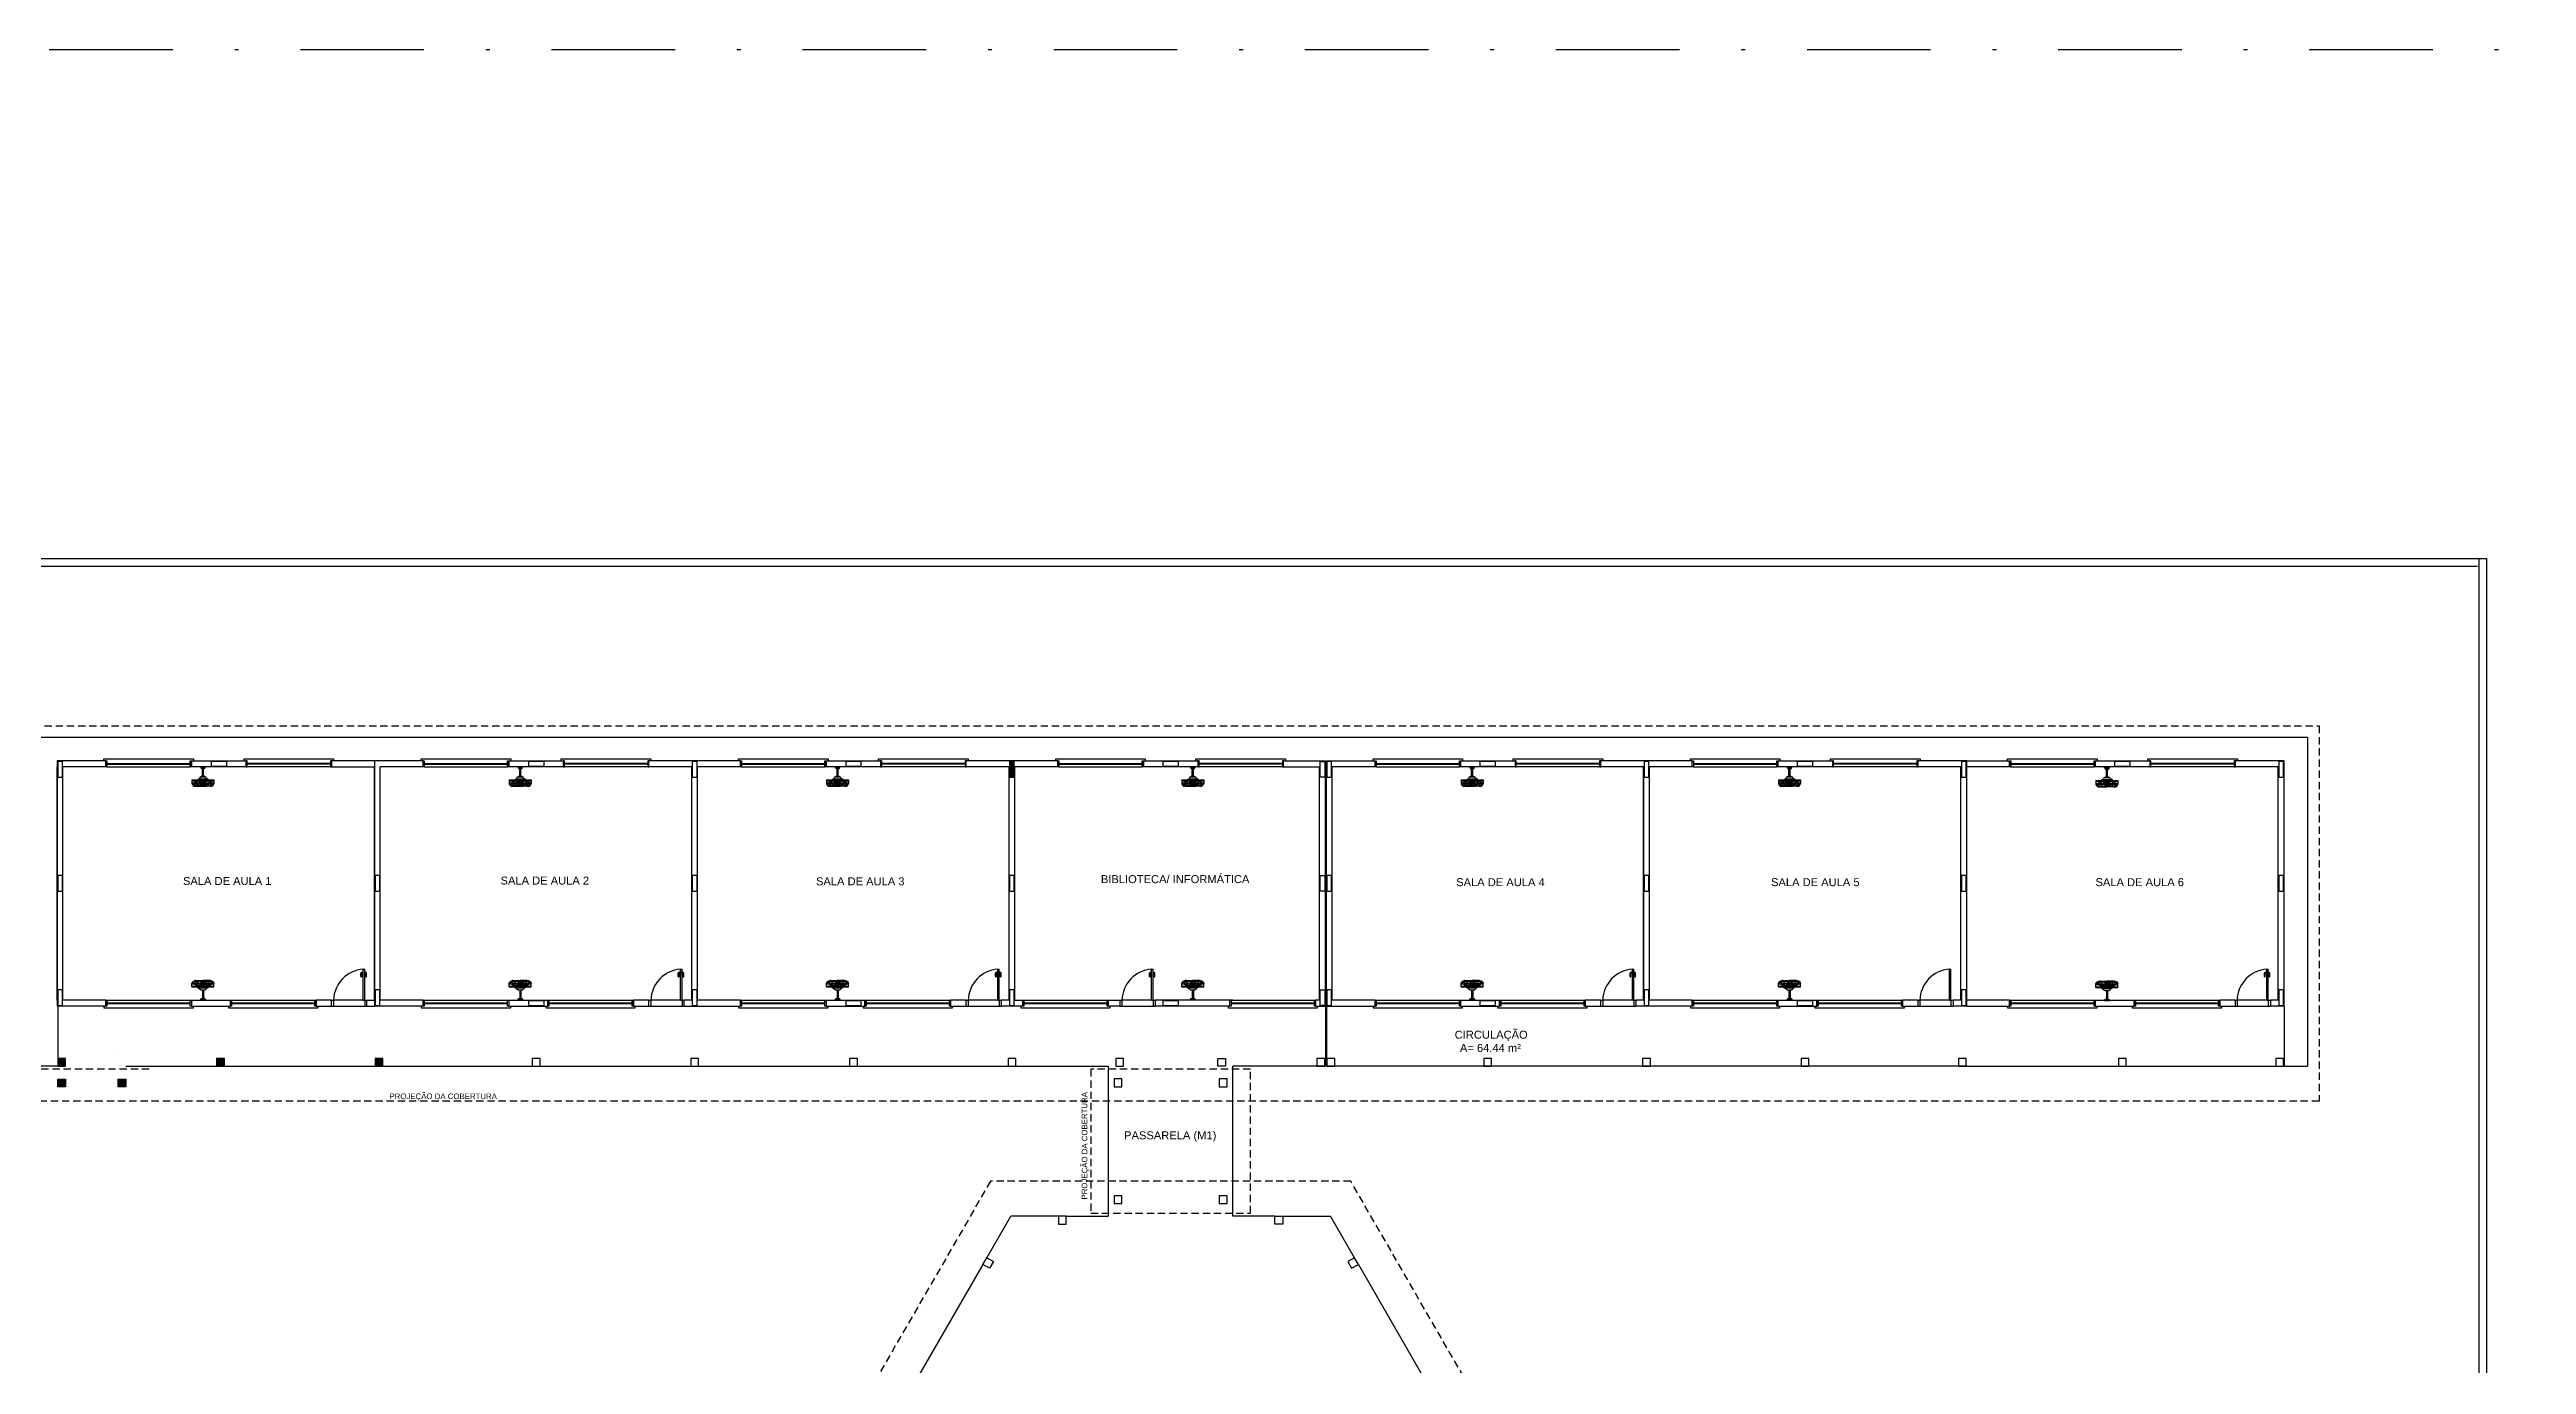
# Model space of a CAD drawing. Extents: x 384 to 538, y 71 to 145.
# Drawn here: x 435.8 to 499.4, y 111.2 to 145 of the extents above; entities that cross this region are included whole.
import ezdxf

# ---------------------------------------------------------------- set-up
doc = ezdxf.new("R2010")
doc.units = 0
doc.header["$LTSCALE"] = 0.005
doc.linetypes.add('DASHDOT', pattern=[25.4, 12.7, -6.35, 0, -6.35])
doc.linetypes.add('TRACEJADO_G', pattern=[0.375, 0.25, -0.125])
doc.layers.get('0').update_dxf_attribs({"linetype": 'CONTINUOUS'})
for name, color, linetype in [('2', 2, 'CONTINUOUS'), ('A-COTAS', 1, 'CONTINUOUS'), ('A-MURO', 2, 'CONTINUOUS'), ('A-PAREDE', 5, 'CONTINUOUS'), ('A-PILAR', 6, 'CONTINUOUS'), ('A-PISOS-CTEL', 2, 'TRACEJADO_G'), ('A-PISOS-NIVEL', 1, 'CONTINUOUS'), ('A-PORTA', 3, 'CONTINUOUS'), ('A-SOLEIRA', 1, 'CONTINUOUS'), ('ACES-I', 251, 'CONTINUOUS'), ('AR-ESQ', 2, 'CONTINUOUS'), ('ARQ-TXT-1_050', 2, 'CONTINUOUS'), ('ARQ-TXT-1_075', 2, 'CONTINUOUS')]:
    doc.layers.add(name, color=color, linetype=linetype)
doc.styles.add('ESC-50-A20', font='arial.ttf', dxfattribs={"height": 0.1})

# ---------------------------------------------------------------- blocks, each defined once
blk = doc.blocks.new('A$C4CB241E8')
at = {"layer": 'ACES-I'}
for p, q in [((0, 0.166), (0, 0.074)), ((0, 0.166), (0.137, 0.166)), ((0, 0.145), (0.137, 0.145)), ((0, 0.089), (0.055, 0.089)), ((0.008, 0.067), (0.046, 0.067)), ((0.046, 0.067), (0.137, 0.067)), ((0.055, 0.089), (0.137, 0.089)), ((0.102, 0.007), (0.083, 0.007)), ((0.102, 0), (0.083, 0)), ((0.102, 0.007), (0.174, 0.007)), ((0.102, 0), (0.283, 0)), ((0.137, 0.166), (0.142, 0.17)), ((0.137, 0.131), (0.137, 0.145)), ((0.137, 0.089), (0.137, 0.131)), ((0.142, 0.17), (0.198, 0.212)), ((0.144, 0.145), (0.424, 0.145)), ((0.144, 0.132), (0.144, 0.145)), ((0.144, 0.089), (0.144, 0.132)), ((0.144, 0.089), (0.424, 0.089)), ((0.144, 0.067), (0.279, 0.067)), ((0.198, 0.203), (0.148, 0.166)), ((0.148, 0.166), (0.42, 0.166)), ((0.198, 0.203), (0.198, 0.166)), ((0.198, 0.189), (0.368, 0.189)), ((0.198, 0.182), (0.273, 0.182)), ((0.203, 0.007), (0.279, 0.007)), ((0.215, 0.027), (0.258, 0.027)), ((0.224, 0.5), (0.344, 0.5)), ((0.224, 0.49), (0.224, 0.5)), ((0.226, 0.24), (0.339, 0.24)), ((0.234, 0.48), (0.334, 0.48)), ((0.234, 0.47), (0.234, 0.48)), ((0.244, 0.46), (0.324, 0.46)), ((0.268, 0.043), (0.268, 0.067)), ((0.269, 0.252), (0.269, 0.46)), ((0.276, 0.118), (0.276, 0.099)), ((0.277, 0.257), (0.277, 0.253)), ((0.277, 0.253), (0.281, 0.243)), ((0.287, 0.258), (0.279, 0.258)), ((0.279, 0.067), (0.279, 0.009)), ((0.279, 0.067), (0.286, 0.067)), ((0.279, 0.009), (0.279, 0.007)), ((0.283, 0.089), (0.283, 0.067)), ((0.463, 0), (0.283, 0)), ((0.288, 0.253), (0.284, 0.243)), ((0.286, 0.067), (0.286, 0.009)), ((0.286, 0.067), (0.422, 0.067)), ((0.286, 0.009), (0.286, 0.007)), ((0.286, 0.007), (0.362, 0.007)), ((0.288, 0.253), (0.288, 0.257)), ((0.29, 0.118), (0.29, 0.099)), ((0.293, 0.182), (0.368, 0.182)), ((0.299, 0.252), (0.299, 0.46)), ((0.307, 0.027), (0.373, 0.027)), ((0.334, 0.47), (0.334, 0.48)), ((0.344, 0.49), (0.344, 0.5)), ((0.424, 0.172), (0.368, 0.213)), ((0.368, 0.205), (0.368, 0.166)), ((0.368, 0.205), (0.42, 0.166)), ((0.463, 0.007), (0.392, 0.007)), ((0.431, 0.166), (0.424, 0.172)), ((0.424, 0.145), (0.424, 0.089)), ((0.429, 0.067), (0.526, 0.067)), ((0.431, 0.166), (0.565, 0.166)), ((0.431, 0.145), (0.565, 0.145)), ((0.431, 0.13), (0.431, 0.145)), ((0.431, 0.089), (0.431, 0.13)), ((0.431, 0.089), (0.519, 0.089)), ((0.463, 0.007), (0.482, 0.007)), ((0.463, 0), (0.482, 0)), ((0.519, 0.089), (0.565, 0.089)), ((0.526, 0.067), (0.557, 0.067)), ((0.565, 0.166), (0.565, 0.074))]:
    blk.add_line(p, q, dxfattribs=at)
for points in [[(0.246, 0.099), (0.246, 0.089)], [(0.323, 0.089), (0.323, 0.099), (0.246, 0.099)], [(0.246, 0.08), (0.246, 0.08)]]:
    blk.add_lwpolyline(points, dxfattribs=at)
blk.add_lwpolyline([(0.273, 0.184), (0.273, 0.175), (0.293, 0.175), (0.293, 0.184)], close=True, dxfattribs=at)
for centre, radius, start, end in [((0.083, 0.084), 0.0836, 187.02412, 270.14025), ((0.083, 0.084), 0.0766, 192.46171, 270.14025), ((0.158, 0.164), 0.148, 220.88472, 270.73174), ((0.161, -0.014), 0.147, 99.44742, 135.89868), ((0.204, 0.067), 0.0671, 179.71659, 229.3446), ((0.161, -0.014), 0.147, 87.35508, 96.66887), ((0.204, 0.067), 0.06, 179.6832, 237.01378), ((0.204, 0.067), 0.0671, 229.3446, 243.45751), ((0.168, 0.133), 0, 90, 303.57392), ((0.165, 0.08), 0.0536, 23.55921, 86.61296), ((0.158, 0.164), 0.148, 274.99968, 292.34127), ((0.204, 0.067), 0.06, 237.01378, 269.65165), ((0.226, 0.212), 0.0283, 90, 180), ((0.226, 0.147), 0.0283, 182.97293, 248.62487), ((0.214, 0.101), 2.511308197128957e-15, 227.11842, 0), ((0.276, 0.127), 0.0676, 202.59925, 214.7226), ((0.158, 0.164), 0.148, 292.34127, 305.83049), ((0.283, 0.252), 0.148, 243.14166, 267.26204), ((0.283, 1.064), 0.946, 265.94639, 274.05361), ((0.283, 0.105), 0.148, 92.05933, 114.71907), ((0.234, 0.49), 0.01, 180, 270), ((0.244, 0.47), 0.01, 180, 270), ((0.345, 0.107), 0.118, 199.85984, 236.35152), ((0.242, 0.245), 0.00548, 36.90608, 175.17714), ((0.44, -0.107), 0.228, 134.83756, 138.99117), ((0.279, 0.257), 0.00141, 90, 180), ((0.283, 0.251), 0.00548, 13.98386, 166.01614), ((0.283, 0.244), 0.00141, 202.31344, 337.68656), ((0.44, -0.107), 0.228, 130.12684, 132.38716), ((0.221, 0.107), 0.118, 303.64848, 317.16162), ((0.287, 0.257), 0.00141, 0, 90), ((0.283, 0.105), 0.148, 65.28093, 87.94067), ((0.283, 0.252), 0.148, 272.73796, 296.85834), ((0.221, 0.107), 0.118, 317.16162, 340.14016), ((0.323, 0.245), 0.00548, 4.82286, 143.09392), ((0.415, -0.018), 0.148, 92.26852, 128.56782), ((0.324, 0.47), 0.01, 270, 0), ((0.334, 0.49), 0.01, 270, 0), ((0.339, 0.212), 0.0283, 3.73195, 90), ((0.297, 0.02), 0.0676, 22.59925, 43.7437), ((0.339, 0.147), 0.0283, 291.37513, 357.02707), ((0.409, 0.067), 0.0536, 203.55921, 228.09902), ((0.362, 0.067), 0.06, 270.34835, 301.63581), ((0.409, 0.067), 0.0536, 228.09902, 252.8541), ((0.362, 0.067), 0.0671, 296.54249, 307.53089), ((0.362, 0.067), 0.06, 301.63581, 0.3168), ((0.413, 0.161), 0.147, 266.08893, 320.64579), ((0.362, 0.067), 0.0671, 307.53089, 0.28341), ((0.415, -0.018), 0.148, 86.60099, 92.26852), ((0.415, -0.018), 0.148, 45.71775, 83.83696), ((0.482, 0.084), 0.0836, 269.85975, 352.97588), ((0.482, 0.084), 0.0766, 269.85975, 347.53829)]:
    blk.add_arc(centre, radius, start, end, dxfattribs=at)

msp = doc.modelspace()

# ---------------------------------------------------------------- hatches: boundary and pattern name
at = {"layer": 'A-COTAS'}
h = msp.add_hatch(color=253, dxfattribs=at)
h.set_gradient(color1=(173, 173, 173), color2=(173, 173, 173))
h.paths.add_polyline_path([(460.417, 126.318), (460.537, 126.318), (460.537, 126.718), (460.417, 126.718)])
h = msp.add_hatch(color=251, dxfattribs=at)
h.dxf.hatch_style = 1
h.paths.add_polyline_path([(436.167, 119.083), (435.967, 119.083), (435.967, 118.883), (436.167, 118.883)])
h = msp.add_hatch(color=251, dxfattribs=at)
h.dxf.hatch_style = 1
h.paths.add_polyline_path([(440.247, 119.083), (440.047, 119.083), (440.047, 118.883), (440.247, 118.883)])
h = msp.add_hatch(color=251, dxfattribs=at)
h.set_gradient(color1=(173, 173, 173), color2=(173, 173, 173))
h.paths.add_polyline_path([(444.317, 119.083), (444.117, 119.083), (444.117, 118.883), (444.317, 118.883)])
h = msp.add_hatch(color=251, dxfattribs=at)
h.dxf.hatch_style = 1
h.paths.add_polyline_path([(444.317, 119.083), (444.117, 119.083), (444.117, 118.883), (444.317, 118.883)])
h = msp.add_hatch(color=251, dxfattribs=at)
h.dxf.hatch_style = 1
h.paths.add_polyline_path([(436.167, 118.356), (435.967, 118.356), (435.967, 118.556), (436.167, 118.556)])
h = msp.add_hatch(color=251, dxfattribs=at)
h.dxf.hatch_style = 1
h.paths.add_polyline_path([(437.716, 118.356), (437.516, 118.356), (437.516, 118.556), (437.716, 118.556)])

# ---------------------------------------------------------------- linework, layer by layer
at = {"linetype": 'DASHDOT', "ltscale": 50}
msp.add_lwpolyline([(384.149, 145.016), (538.385, 145.016), (538.385, 71.136), (384.149, 71.136)], close=True, dxfattribs=at)
at = {"layer": '2', "color": 5}
msp.add_line((437.453, 119.176), (437.453, 119.176), dxfattribs=at)
at = {"layer": 'A-COTAS', "color": 253}
msp.add_line((459.302, 126.583), (459.302, 126.733), dxfattribs=at)
at = {"layer": 'A-COTAS', "color": 251}
for p, q in [((468.527, 120.433), (468.527, 118.883)), ((468.552, 120.433), (468.552, 118.883))]:
    msp.add_line(p, q, dxfattribs=at)
for points in [[(456.207, 126.718), (456.207, 126.598), (456.607, 126.598), (456.607, 126.718)], [(468.567, 120.448), (468.687, 120.448), (468.687, 120.848), (468.567, 120.848)]]:
    msp.add_lwpolyline(points, close=True, dxfattribs=at)
at = {"layer": 'A-MURO', "color": 251}
for p, q in [((418.352, 131.933), (498.352, 131.933)), ((418.552, 131.733), (498.117, 131.733)), ((498.152, 131.933), (498.152, 81.933)), ((498.352, 131.933), (498.352, 81.933))]:
    msp.add_line(p, q, dxfattribs=at)
at = {"layer": 'A-PAREDE', "color": 251}
for p, q in [((435.952, 126.733), (435.952, 120.433)), ((437.202, 126.583), (437.202, 126.733)), ((443.002, 126.583), (443.002, 126.733)), ((444.102, 126.733), (443.002, 126.733)), ((443.002, 126.733), (443.002, 126.583)), ((444.102, 126.733), (444.102, 120.433)), ((453.502, 126.733), (451.152, 126.733)), ((451.152, 126.583), (451.152, 126.733)), ((453.502, 126.583), (453.502, 126.733)), ((461.652, 126.583), (461.652, 126.733)), ((467.452, 126.733), (468.527, 126.733)), ((467.452, 126.583), (467.452, 126.733)), ((468.527, 120.433), (468.527, 126.733)), ((468.552, 123.583), (468.552, 126.733)), ((468.552, 126.733), (469.802, 126.733)), ((469.802, 126.583), (469.802, 126.733)), ((475.602, 126.583), (475.602, 126.733)), ((477.952, 126.583), (477.952, 126.733)), ((483.752, 126.583), (483.752, 126.733)), ((483.752, 126.583), (483.752, 126.733)), ((485.002, 120.433), (485.002, 126.733)), ((486.102, 126.583), (486.102, 126.733)), ((491.902, 126.583), (491.902, 126.733)), ((493.152, 120.433), (493.152, 126.733)), ((436.102, 120.583), (436.102, 126.583)), ((437.202, 126.583), (436.102, 126.583)), ((443.002, 126.583), (444.102, 126.583)), ((444.102, 126.583), (444.102, 120.583)), ((444.252, 120.583), (444.252, 126.583)), ((444.252, 120.583), (444.252, 126.583)), ((452.252, 120.583), (452.252, 126.583)), ((452.402, 120.583), (452.402, 126.583)), ((453.502, 126.583), (452.402, 126.583)), ((460.402, 120.583), (460.402, 126.583)), ((460.552, 120.583), (460.552, 126.583)), ((461.652, 126.583), (460.552, 126.583)), ((467.452, 126.583), (468.377, 126.583)), ((468.377, 120.583), (468.377, 126.583)), ((468.552, 120.583), (468.552, 126.583)), ((468.552, 120.433), (468.552, 126.583)), ((468.702, 120.583), (468.702, 126.583)), ((468.702, 120.583), (468.702, 126.583)), ((469.802, 126.583), (468.702, 126.583)), ((476.702, 126.583), (476.702, 120.583)), ((476.852, 120.583), (476.852, 126.583)), ((477.952, 126.583), (476.852, 126.583)), ((484.852, 120.583), (484.852, 126.583)), ((484.852, 120.583), (484.852, 126.583)), ((485.002, 120.583), (485.002, 126.583)), ((493.002, 120.583), (493.002, 126.583)), ((437.202, 120.433), (435.952, 120.433)), ((437.202, 120.583), (436.102, 120.583)), ((437.202, 120.583), (437.202, 120.433)), ((439.402, 120.583), (440.402, 120.583)), ((439.402, 120.583), (439.402, 120.433)), ((439.402, 120.433), (440.402, 120.433)), ((440.402, 120.583), (440.402, 120.433)), ((442.602, 120.433), (442.602, 120.583)), ((443.902, 120.583), (443.902, 120.433)), ((443.902, 120.583), (444.102, 120.583)), ((443.902, 120.433), (444.102, 120.433)), ((445.352, 120.433), (444.102, 120.433)), ((445.352, 120.433), (444.102, 120.433)), ((445.352, 120.583), (444.252, 120.583)), ((445.352, 120.583), (444.252, 120.583)), ((445.352, 120.583), (445.352, 120.433)), ((445.352, 120.583), (445.352, 120.433)), ((447.552, 120.583), (448.552, 120.583)), ((447.552, 120.583), (447.552, 120.433)), ((447.552, 120.433), (448.552, 120.433)), ((448.552, 120.583), (448.552, 120.433)), ((450.752, 120.433), (450.752, 120.583)), ((452.252, 120.583), (452.046, 120.583)), ((452.046, 120.433), (453.502, 120.433)), ((452.052, 120.583), (452.052, 120.433)), ((452.252, 120.583), (452.052, 120.583)), ((453.502, 120.583), (452.402, 120.583)), ((453.502, 120.583), (453.502, 120.433)), ((455.702, 120.583), (456.702, 120.583)), ((455.702, 120.583), (455.702, 120.433)), ((455.702, 120.433), (456.702, 120.433)), ((456.702, 120.583), (456.702, 120.433)), ((458.902, 120.433), (458.902, 120.583)), ((460.758, 120.433), (460.196, 120.433)), ((460.202, 120.583), (460.202, 120.433)), ((460.402, 120.583), (460.202, 120.583)), ((460.552, 120.583), (460.752, 120.583)), ((460.752, 120.433), (460.752, 120.583)), ((462.952, 120.583), (463.252, 120.583)), ((462.952, 120.433), (462.952, 120.583)), ((463.252, 120.433), (462.952, 120.433)), ((463.252, 120.583), (463.252, 120.433)), ((466.152, 120.583), (464.152, 120.583)), ((466.077, 120.583), (464.152, 120.583)), ((464.152, 120.583), (464.152, 120.433)), ((466.077, 120.433), (464.152, 120.433)), ((466.077, 120.433), (466.077, 120.583)), ((468.377, 120.583), (468.277, 120.583)), ((468.277, 120.433), (468.277, 120.583)), ((468.277, 120.433), (468.527, 120.433)), ((468.552, 120.433), (469.802, 120.433)), ((469.802, 120.583), (468.702, 120.583)), ((469.802, 120.583), (469.802, 120.433)), ((472.002, 120.583), (473.002, 120.583)), ((472.002, 120.583), (472.002, 120.433)), ((472.002, 120.433), (473.002, 120.433)), ((473.002, 120.583), (473.002, 120.433)), ((475.202, 120.433), (475.202, 120.583)), ((477.952, 120.433), (476.496, 120.433)), ((476.502, 120.583), (476.502, 120.433)), ((476.702, 120.583), (476.502, 120.583)), ((477.952, 120.583), (476.852, 120.583)), ((477.952, 120.583), (477.952, 120.433)), ((480.152, 120.583), (481.152, 120.583)), ((480.152, 120.583), (480.152, 120.433)), ((480.152, 120.433), (481.152, 120.433)), ((481.152, 120.583), (481.152, 120.433)), ((483.352, 120.433), (483.352, 120.583)), ((485.002, 120.433), (484.646, 120.433)), ((485.002, 120.433), (484.646, 120.433)), ((484.652, 120.583), (484.652, 120.433)), ((484.852, 120.583), (484.652, 120.583)), ((484.652, 120.583), (484.652, 120.433)), ((484.852, 120.583), (484.652, 120.583)), ((486.102, 120.583), (486.102, 120.433)), ((488.302, 120.583), (489.302, 120.583)), ((488.302, 120.583), (488.302, 120.433)), ((488.302, 120.433), (489.302, 120.433)), ((489.302, 120.583), (489.302, 120.433)), ((491.502, 120.433), (491.502, 120.583)), ((493.152, 120.433), (492.796, 120.433)), ((492.802, 120.583), (492.802, 120.433)), ((493.002, 120.583), (492.802, 120.583))]:
    msp.add_line(p, q, dxfattribs=at)
for points in [[(437.202, 126.733), (435.952, 126.733)], [(461.652, 126.733), (459.302, 126.733)], [(477.952, 126.733), (475.602, 126.733)], [(485.002, 126.733), (483.752, 126.733)], [(485.002, 126.733), (483.752, 126.733)], [(485.002, 126.733), (486.102, 126.733), (486.102, 126.583), (485.002, 126.583)], [(493.152, 126.733), (491.902, 126.733)], [(435.952, 120.583), (435.952, 120.583), (435.952, 126.583)], [(444.102, 120.583), (444.102, 120.583), (444.102, 126.583)], [(444.102, 120.583), (444.102, 120.583), (444.102, 126.583)], [(452.252, 120.583), (452.252, 120.583), (452.252, 126.583), (451.152, 126.583)], [(460.402, 120.583), (460.402, 120.583), (460.402, 126.583), (459.302, 126.583)], [(476.702, 120.583), (476.702, 120.583), (476.702, 126.583), (475.602, 126.583)], [(484.852, 120.583), (484.852, 120.583), (484.852, 126.583), (483.752, 126.583)], [(484.852, 120.583), (484.852, 120.583), (484.852, 126.583), (483.752, 126.583)], [(493.002, 120.583), (493.002, 120.583), (493.002, 126.583), (491.902, 126.583)], [(485.002, 120.433), (486.102, 120.433), (486.102, 120.583), (485.002, 120.583)]]:
    msp.add_lwpolyline(points, dxfattribs=at)
for points in [[(435.967, 126.318), (436.087, 126.318), (436.087, 126.718), (435.967, 126.718)], [(440.802, 126.733), (440.802, 126.583), (439.402, 126.583), (439.402, 126.733)], [(439.907, 126.718), (439.907, 126.598), (440.307, 126.598), (440.307, 126.718)], [(448.952, 126.733), (448.952, 126.583), (447.552, 126.583), (447.552, 126.733)], [(448.057, 126.718), (448.057, 126.598), (448.457, 126.598), (448.457, 126.718)], [(452.267, 126.318), (452.387, 126.318), (452.387, 126.718), (452.267, 126.718)], [(457.102, 126.733), (457.102, 126.583), (455.702, 126.583), (455.702, 126.733)], [(460.417, 126.318), (460.537, 126.318), (460.537, 126.718), (460.417, 126.718)], [(465.252, 126.733), (465.252, 126.583), (463.852, 126.583), (463.852, 126.733)], [(464.352, 126.718), (464.352, 126.598), (464.752, 126.598), (464.752, 126.718)], [(468.512, 126.318), (468.392, 126.318), (468.392, 126.718), (468.512, 126.718)], [(468.567, 126.318), (468.687, 126.318), (468.687, 126.718), (468.567, 126.718)], [(473.402, 126.733), (473.402, 126.583), (472.002, 126.583), (472.002, 126.733)], [(472.497, 126.718), (472.497, 126.598), (472.897, 126.598), (472.897, 126.718)], [(476.717, 126.318), (476.837, 126.318), (476.837, 126.718), (476.717, 126.718)], [(481.552, 126.733), (481.552, 126.583), (480.152, 126.583), (480.152, 126.733)], [(480.647, 126.718), (480.647, 126.598), (481.047, 126.598), (481.047, 126.718)], [(484.867, 126.318), (484.987, 126.318), (484.987, 126.718), (484.867, 126.718)], [(484.867, 126.318), (484.987, 126.318), (484.987, 126.718), (484.867, 126.718)], [(489.702, 126.733), (489.702, 126.583), (488.302, 126.583), (488.302, 126.733)], [(488.797, 126.718), (488.797, 126.598), (489.197, 126.598), (489.197, 126.718)], [(493.017, 126.318), (493.137, 126.318), (493.137, 126.718), (493.017, 126.718)], [(435.967, 123.383), (436.087, 123.383), (436.087, 123.783), (435.967, 123.783)], [(444.117, 123.383), (444.237, 123.383), (444.237, 123.783), (444.117, 123.783)], [(444.117, 123.383), (444.237, 123.383), (444.237, 123.783), (444.117, 123.783)], [(452.267, 123.383), (452.387, 123.383), (452.387, 123.783), (452.267, 123.783)], [(460.417, 123.383), (460.537, 123.383), (460.537, 123.783), (460.417, 123.783)], [(468.512, 123.383), (468.392, 123.383), (468.392, 123.783), (468.512, 123.783)], [(468.567, 123.383), (468.687, 123.383), (468.687, 123.783), (468.567, 123.783)], [(484.867, 123.383), (484.987, 123.383), (484.987, 123.783), (484.867, 123.783)], [(484.867, 123.383), (484.987, 123.383), (484.987, 123.783), (484.867, 123.783)], [(493.017, 123.383), (493.137, 123.383), (493.137, 123.783), (493.017, 123.783)], [(435.967, 120.448), (436.087, 120.448), (436.087, 120.848), (435.967, 120.848)], [(443.002, 120.583), (442.602, 120.583), (442.602, 120.433), (443.002, 120.433)], [(444.117, 120.448), (444.237, 120.448), (444.237, 120.848), (444.117, 120.848)], [(444.117, 120.448), (444.237, 120.448), (444.237, 120.848), (444.117, 120.848)], [(445.352, 120.583), (445.382, 120.583), (445.382, 120.433), (445.352, 120.433)], [(445.352, 120.583), (445.382, 120.583), (445.382, 120.433), (445.352, 120.433)], [(448.057, 120.568), (448.057, 120.448), (448.457, 120.448), (448.457, 120.568)], [(451.152, 120.583), (450.752, 120.583), (450.752, 120.433), (451.152, 120.433)], [(452.267, 120.448), (452.387, 120.448), (452.387, 120.848), (452.267, 120.848)], [(456.207, 120.568), (456.207, 120.448), (456.607, 120.448), (456.607, 120.568)], [(459.302, 120.583), (458.902, 120.583), (458.902, 120.433), (459.302, 120.433)], [(460.417, 120.448), (460.537, 120.448), (460.537, 120.848), (460.417, 120.848)], [(464.352, 120.568), (464.352, 120.448), (464.752, 120.448), (464.752, 120.568)], [(468.512, 120.448), (468.392, 120.448), (468.392, 120.848), (468.512, 120.848)], [(472.497, 120.568), (472.497, 120.448), (472.897, 120.448), (472.897, 120.568)], [(475.602, 120.583), (475.202, 120.583), (475.202, 120.433), (475.602, 120.433)], [(476.717, 120.448), (476.837, 120.448), (476.837, 120.848), (476.717, 120.848)], [(480.647, 120.568), (480.647, 120.448), (481.047, 120.448), (481.047, 120.568)], [(483.752, 120.583), (483.352, 120.583), (483.352, 120.433), (483.752, 120.433)], [(484.867, 120.448), (484.987, 120.448), (484.987, 120.848), (484.867, 120.848)], [(484.867, 120.448), (484.987, 120.448), (484.987, 120.848), (484.867, 120.848)], [(491.902, 120.583), (491.502, 120.583), (491.502, 120.433), (491.902, 120.433)], [(493.017, 120.448), (493.137, 120.448), (493.137, 120.848), (493.017, 120.848)], [(436.167, 119.083), (435.967, 119.083), (435.967, 118.883), (436.167, 118.883)], [(440.247, 119.083), (440.047, 119.083), (440.047, 118.883), (440.247, 118.883)], [(444.317, 119.083), (444.117, 119.083), (444.117, 118.883), (444.317, 118.883)], [(444.317, 119.083), (444.117, 119.083), (444.117, 118.883), (444.317, 118.883)], [(448.357, 119.083), (448.157, 119.083), (448.157, 118.883), (448.357, 118.883)], [(452.427, 119.083), (452.227, 119.083), (452.227, 118.883), (452.427, 118.883)], [(456.507, 119.083), (456.307, 119.083), (456.307, 118.883), (456.507, 118.883)], [(460.577, 119.083), (460.377, 119.083), (460.377, 118.883), (460.577, 118.883)], [(463.341, 119.083), (463.141, 119.083), (463.141, 118.883), (463.341, 118.883)], [(465.762, 119.083), (465.962, 119.083), (465.962, 118.883), (465.762, 118.883)], [(468.512, 119.083), (468.312, 119.083), (468.312, 118.883), (468.512, 118.883)], [(468.767, 119.083), (468.567, 119.083), (468.567, 118.883), (468.767, 118.883)], [(472.797, 119.083), (472.597, 119.083), (472.597, 118.883), (472.797, 118.883)], [(476.877, 119.083), (476.677, 119.083), (476.677, 118.883), (476.877, 118.883)], [(480.947, 119.083), (480.747, 119.083), (480.747, 118.883), (480.947, 118.883)], [(484.987, 119.083), (484.787, 119.083), (484.787, 118.883), (484.987, 118.883)], [(484.987, 119.083), (484.787, 119.083), (484.787, 118.883), (484.987, 118.883)], [(489.097, 119.083), (488.897, 119.083), (488.897, 118.883), (489.097, 118.883)], [(493.137, 119.083), (492.937, 119.083), (492.937, 118.883), (493.137, 118.883)], [(436.167, 118.356), (435.967, 118.356), (435.967, 118.556), (436.167, 118.556)], [(437.716, 118.356), (437.516, 118.356), (437.516, 118.556), (437.716, 118.556)], [(463.302, 118.558), (463.102, 118.558), (463.102, 118.358), (463.302, 118.358)], [(466.002, 118.558), (465.802, 118.558), (465.802, 118.358), (466.002, 118.358)], [(463.302, 115.554), (463.102, 115.554), (463.102, 115.354), (463.302, 115.354)], [(466.002, 115.554), (465.802, 115.554), (465.802, 115.354), (466.002, 115.354)], [(461.672, 114.829), (461.872, 114.829), (461.872, 115.029), (461.672, 115.029)], [(467.432, 114.829), (467.232, 114.829), (467.232, 115.029), (467.432, 115.029)], [(460.003, 113.865), (459.903, 113.692), (459.73, 113.792), (459.83, 113.965)], [(469.1, 113.865), (469.2, 113.692), (469.374, 113.792), (469.274, 113.965)]]:
    msp.add_lwpolyline(points, close=True, dxfattribs=at)
at = {"layer": 'A-PILAR', "color": 251}
msp.add_lwpolyline([(476.717, 123.383), (476.837, 123.383), (476.837, 123.783), (476.717, 123.783)], close=True, dxfattribs=at)
at = {"layer": 'A-PISOS-CTEL', "color": 251, "linetype": 'TRACEJADO_G', "ltscale": 150}
msp.add_line((438.317, 118.806), (435.366, 118.806), dxfattribs=at)
for points in [[(435.052, 127.633), (494.052, 127.633), (494.052, 117.983), (435.052, 117.983)], [(462.502, 115.106), (466.602, 115.106), (466.602, 118.806), (462.502, 118.806)], [(469.179, 115.929), (459.925, 115.929), (455.297, 107.914), (459.925, 99.899), (469.179, 99.899), (473.807, 107.914)]]:
    msp.add_lwpolyline(points, close=True, dxfattribs=at)
at = {"layer": 'A-PISOS-NIVEL', "color": 251}
for p, q in [((493.752, 127.333), (435.352, 127.333)), ((493.752, 127.333), (493.752, 118.883)), ((435.967, 120.433), (435.967, 118.883)), ((493.152, 120.433), (493.152, 118.883)), ((435.967, 118.883), (435.352, 118.883)), ((437.717, 118.883), (462.952, 118.883)), ((437.717, 118.883), (437.717, 118.883)), ((462.952, 118.883), (462.952, 115.029)), ((468.527, 118.883), (466.152, 118.883)), ((466.152, 115.029), (466.152, 118.883)), ((485.002, 118.883), (468.552, 118.883)), ((485.002, 118.883), (493.152, 118.883)), ((493.152, 118.883), (493.752, 118.883)), ((459.83, 113.965), (460.444, 115.029)), ((461.672, 115.029), (460.444, 115.029)), ((461.872, 115.029), (462.952, 115.029)), ((467.232, 115.029), (466.152, 115.029)), ((467.432, 115.029), (468.66, 115.029)), ((469.274, 113.965), (468.66, 115.029)), ((459.73, 113.792), (457.05, 109.15)), ((469.374, 113.792), (472.053, 109.15))]:
    msp.add_line(p, q, dxfattribs=at)
at = {"layer": 'A-PORTA', "color": 251}
for p, q in [((443.756, 121.193), (443.756, 121.273)), ((443.776, 121.193), (443.776, 121.273)), ((443.786, 121.303), (443.801, 121.303)), ((443.786, 121.283), (443.801, 121.283)), ((443.801, 121.268), (443.801, 121.318)), ((443.801, 121.318), (443.806, 121.318)), ((443.801, 121.268), (443.806, 121.268)), ((443.851, 121.318), (443.846, 121.318)), ((443.851, 121.268), (443.846, 121.268)), ((443.851, 121.268), (443.851, 121.318)), ((443.866, 121.303), (443.851, 121.303)), ((443.866, 121.283), (443.851, 121.283)), ((443.876, 121.193), (443.876, 121.273)), ((443.896, 121.193), (443.896, 121.273)), ((451.906, 121.193), (451.906, 121.273)), ((451.926, 121.193), (451.926, 121.273)), ((451.936, 121.303), (451.951, 121.303)), ((451.936, 121.283), (451.951, 121.283)), ((451.951, 121.268), (451.951, 121.318)), ((451.951, 121.318), (451.956, 121.318)), ((451.951, 121.268), (451.956, 121.268)), ((452.001, 121.318), (451.996, 121.318)), ((452.001, 121.268), (451.996, 121.268)), ((452.001, 121.268), (452.001, 121.318)), ((452.016, 121.303), (452.001, 121.303)), ((452.016, 121.283), (452.001, 121.283)), ((452.026, 121.193), (452.026, 121.273)), ((452.046, 121.193), (452.046, 121.273)), ((460.056, 121.193), (460.056, 121.273)), ((460.076, 121.193), (460.076, 121.273)), ((460.086, 121.303), (460.101, 121.303)), ((460.086, 121.283), (460.101, 121.283)), ((460.101, 121.268), (460.101, 121.318)), ((460.101, 121.318), (460.106, 121.318)), ((460.101, 121.268), (460.106, 121.268)), ((460.151, 121.318), (460.146, 121.318)), ((460.151, 121.268), (460.146, 121.268)), ((460.151, 121.268), (460.151, 121.318)), ((460.166, 121.303), (460.151, 121.303)), ((460.166, 121.283), (460.151, 121.283)), ((460.176, 121.193), (460.176, 121.273)), ((460.196, 121.193), (460.196, 121.273)), ((464.006, 121.193), (464.006, 121.273)), ((464.026, 121.193), (464.026, 121.273)), ((464.036, 121.303), (464.051, 121.303)), ((464.036, 121.283), (464.051, 121.283)), ((464.051, 121.268), (464.051, 121.318)), ((464.051, 121.318), (464.056, 121.318)), ((464.051, 121.268), (464.056, 121.268)), ((464.101, 121.318), (464.096, 121.318)), ((464.101, 121.268), (464.096, 121.268)), ((464.101, 121.268), (464.101, 121.318)), ((464.116, 121.303), (464.101, 121.303)), ((464.116, 121.283), (464.101, 121.283)), ((464.126, 121.193), (464.126, 121.273)), ((464.146, 121.193), (464.146, 121.273)), ((476.356, 121.193), (476.356, 121.273)), ((476.376, 121.193), (476.376, 121.273)), ((476.386, 121.303), (476.401, 121.303)), ((476.386, 121.283), (476.401, 121.283)), ((476.401, 121.268), (476.401, 121.318)), ((476.401, 121.318), (476.406, 121.318)), ((476.401, 121.268), (476.406, 121.268)), ((476.451, 121.318), (476.446, 121.318)), ((476.451, 121.268), (476.446, 121.268)), ((476.451, 121.268), (476.451, 121.318)), ((476.466, 121.303), (476.451, 121.303)), ((476.466, 121.283), (476.451, 121.283)), ((476.476, 121.193), (476.476, 121.273)), ((476.496, 121.193), (476.496, 121.273)), ((492.65, 121.193), (492.65, 121.273)), ((492.67, 121.193), (492.67, 121.273)), ((492.68, 121.303), (492.695, 121.303)), ((492.68, 121.283), (492.695, 121.283)), ((492.695, 121.268), (492.695, 121.318)), ((492.695, 121.318), (492.7, 121.318)), ((492.695, 121.268), (492.7, 121.268)), ((492.745, 121.318), (492.74, 121.318)), ((492.745, 121.268), (492.74, 121.268)), ((492.745, 121.268), (492.745, 121.318)), ((492.76, 121.303), (492.745, 121.303)), ((492.76, 121.283), (492.745, 121.283)), ((492.77, 121.193), (492.77, 121.273)), ((492.79, 121.193), (492.79, 121.273))]:
    msp.add_line(p, q, dxfattribs=at)
for centre, radius, start, end in [((443.881, 120.556), 0.83, 94.77878, 178.14987), ((443.786, 121.273), 0.03, 90, 180), ((443.766, 121.193), 0.01, 180, 0), ((443.786, 121.273), 0.01, 90, 180), ((443.866, 121.273), 0.03, 0, 90), ((443.866, 121.273), 0.01, 0, 90), ((443.886, 121.193), 0.01, 180, 0), ((452.031, 120.556), 0.83, 94.77878, 178.14987), ((451.936, 121.273), 0.03, 90, 180), ((451.916, 121.193), 0.01, 180, 0), ((451.936, 121.273), 0.01, 90, 180), ((452.016, 121.273), 0.03, 0, 90), ((452.016, 121.273), 0.01, 0, 90), ((452.036, 121.193), 0.01, 180, 0), ((460.181, 120.556), 0.83, 94.77878, 178.14987), ((460.086, 121.273), 0.03, 90, 180), ((460.066, 121.193), 0.01, 180, 0), ((460.086, 121.273), 0.01, 90, 180), ((460.166, 121.273), 0.03, 0, 90), ((460.166, 121.273), 0.01, 0, 90), ((460.186, 121.193), 0.01, 180, 0), ((464.131, 120.556), 0.83, 94.77878, 178.14987), ((464.036, 121.273), 0.03, 90, 180), ((464.016, 121.193), 0.01, 180, 0), ((464.036, 121.273), 0.01, 90, 180), ((464.116, 121.273), 0.03, 0, 90), ((464.116, 121.273), 0.01, 0, 90), ((464.136, 121.193), 0.01, 180, 0), ((476.481, 120.556), 0.83, 94.77878, 178.14987), ((476.386, 121.273), 0.03, 90, 180), ((476.366, 121.193), 0.01, 180, 0), ((476.386, 121.273), 0.01, 90, 180), ((476.466, 121.273), 0.03, 0, 90), ((476.466, 121.273), 0.01, 0, 90), ((476.486, 121.193), 0.01, 180, 0), ((484.625, 120.556), 0.83, 94.77878, 178.14987), ((492.775, 120.556), 0.83, 94.77878, 178.14987), ((492.68, 121.273), 0.03, 90, 180), ((492.66, 121.193), 0.01, 180, 0), ((492.68, 121.273), 0.01, 90, 180), ((492.76, 121.273), 0.03, 0, 90), ((492.76, 121.273), 0.01, 0, 90), ((492.78, 121.193), 0.01, 180, 0)]:
    msp.add_arc(centre, radius, start, end, dxfattribs=at)
at = {"layer": 'A-SOLEIRA', "color": 251}
for p, q in [((443.812, 120.583), (443.052, 120.583)), ((443.052, 120.433), (443.852, 120.433)), ((451.962, 120.583), (451.202, 120.583)), ((451.202, 120.433), (452.002, 120.433)), ((460.112, 120.583), (459.352, 120.583)), ((459.352, 120.433), (460.152, 120.433)), ((464.062, 120.583), (463.302, 120.583)), ((463.302, 120.433), (464.102, 120.433)), ((476.412, 120.583), (475.652, 120.583)), ((475.652, 120.433), (476.452, 120.433)), ((484.556, 120.583), (483.796, 120.583)), ((483.796, 120.433), (484.596, 120.433)), ((492.706, 120.583), (491.946, 120.583)), ((491.946, 120.433), (492.746, 120.433))]:
    msp.add_line(p, q, dxfattribs=at)
at = {"layer": 'AR-ESQ', "color": 251}
for p, q in [((437.232, 126.668), (439.372, 126.668)), ((437.232, 126.648), (439.372, 126.648)), ((442.972, 126.668), (440.832, 126.668)), ((442.972, 126.648), (440.832, 126.648)), ((445.352, 126.583), (445.352, 126.733)), ((445.352, 126.583), (445.352, 126.733)), ((445.382, 126.668), (447.522, 126.668)), ((445.382, 126.648), (447.522, 126.648)), ((451.122, 126.668), (448.982, 126.668)), ((451.122, 126.648), (448.982, 126.648)), ((453.532, 126.668), (455.672, 126.668)), ((453.532, 126.648), (455.672, 126.648)), ((459.272, 126.668), (457.132, 126.668)), ((459.272, 126.648), (457.132, 126.648)), ((461.682, 126.668), (463.822, 126.668)), ((461.682, 126.648), (463.822, 126.648)), ((467.422, 126.668), (465.282, 126.668)), ((467.422, 126.648), (465.282, 126.648)), ((469.832, 126.668), (471.972, 126.668)), ((469.832, 126.648), (471.972, 126.648)), ((475.572, 126.668), (473.432, 126.668)), ((475.572, 126.648), (473.432, 126.648)), ((477.982, 126.668), (480.122, 126.668)), ((477.982, 126.648), (480.122, 126.648)), ((483.722, 126.668), (481.582, 126.668)), ((483.722, 126.648), (481.582, 126.648)), ((486.132, 126.668), (488.272, 126.668)), ((486.132, 126.648), (488.272, 126.648)), ((491.872, 126.668), (489.732, 126.668)), ((491.872, 126.648), (489.732, 126.648)), ((437.232, 126.583), (439.372, 126.583)), ((442.972, 126.583), (440.832, 126.583)), ((445.352, 126.583), (444.252, 126.583)), ((445.352, 126.583), (444.252, 126.583)), ((445.382, 126.583), (447.522, 126.583)), ((451.122, 126.583), (448.982, 126.583)), ((453.532, 126.583), (455.672, 126.583)), ((459.272, 126.583), (457.132, 126.583)), ((461.682, 126.583), (463.822, 126.583)), ((467.422, 126.583), (465.282, 126.583)), ((469.832, 126.583), (471.972, 126.583)), ((475.572, 126.583), (473.432, 126.583)), ((477.982, 126.583), (480.122, 126.583)), ((483.722, 126.583), (481.582, 126.583)), ((486.132, 126.583), (488.272, 126.583)), ((491.872, 126.583), (489.732, 126.583)), ((443.812, 120.583), (443.812, 121.383)), ((443.812, 121.383), (443.852, 121.383)), ((443.852, 120.583), (443.852, 121.383)), ((451.962, 120.583), (451.962, 121.383)), ((451.962, 121.383), (452.002, 121.383)), ((452.002, 120.583), (452.002, 121.383)), ((460.112, 120.583), (460.112, 121.383)), ((460.112, 121.383), (460.152, 121.383)), ((460.152, 120.583), (460.152, 121.383)), ((464.062, 120.583), (464.062, 121.383)), ((464.062, 121.383), (464.102, 121.383)), ((464.102, 120.583), (464.102, 121.383)), ((476.412, 120.583), (476.412, 121.383)), ((476.412, 121.383), (476.452, 121.383)), ((476.452, 120.583), (476.452, 121.383)), ((484.556, 120.583), (484.556, 121.383)), ((484.556, 121.383), (484.596, 121.383)), ((484.596, 120.583), (484.596, 121.383)), ((492.706, 120.583), (492.706, 121.383)), ((492.706, 121.383), (492.746, 121.383)), ((492.746, 120.583), (492.746, 121.383)), ((437.232, 120.583), (439.372, 120.583)), ((437.232, 120.518), (439.372, 120.518)), ((437.232, 120.498), (439.372, 120.498)), ((440.432, 120.583), (442.572, 120.583)), ((440.432, 120.518), (442.572, 120.518)), ((440.432, 120.498), (442.572, 120.498)), ((443.002, 120.583), (443.052, 120.583)), ((443.002, 120.433), (443.052, 120.433)), ((443.052, 120.583), (443.052, 120.433)), ((443.812, 120.583), (443.852, 120.583)), ((443.852, 120.583), (443.852, 120.433)), ((443.852, 120.583), (443.902, 120.583)), ((443.852, 120.433), (443.902, 120.433)), ((445.382, 120.583), (447.522, 120.583)), ((445.382, 120.518), (447.522, 120.518)), ((445.382, 120.498), (447.522, 120.498)), ((448.582, 120.583), (450.722, 120.583)), ((448.582, 120.518), (450.722, 120.518)), ((448.582, 120.498), (450.722, 120.498)), ((451.152, 120.583), (451.202, 120.583)), ((451.152, 120.433), (451.202, 120.433)), ((451.202, 120.583), (451.202, 120.433)), ((451.962, 120.583), (452.002, 120.583)), ((452.002, 120.583), (452.002, 120.433)), ((452.002, 120.583), (452.052, 120.583)), ((452.002, 120.433), (452.052, 120.433)), ((453.532, 120.583), (455.672, 120.583)), ((453.532, 120.518), (455.672, 120.518)), ((453.532, 120.498), (455.672, 120.498)), ((456.732, 120.583), (458.872, 120.583)), ((456.732, 120.518), (458.872, 120.518)), ((456.732, 120.498), (458.872, 120.498)), ((459.302, 120.583), (459.352, 120.583)), ((459.302, 120.433), (459.352, 120.433)), ((459.352, 120.583), (459.352, 120.433)), ((460.112, 120.583), (460.152, 120.583)), ((460.152, 120.583), (460.152, 120.433)), ((460.152, 120.583), (460.202, 120.583)), ((460.152, 120.433), (460.202, 120.433)), ((460.782, 120.583), (462.922, 120.583)), ((460.782, 120.518), (462.922, 120.518)), ((460.782, 120.498), (462.922, 120.498)), ((463.252, 120.583), (463.302, 120.583)), ((463.252, 120.433), (463.302, 120.433)), ((463.302, 120.583), (463.302, 120.433)), ((464.062, 120.583), (464.102, 120.583)), ((464.102, 120.583), (464.102, 120.433)), ((464.102, 120.583), (464.152, 120.583)), ((464.102, 120.433), (464.152, 120.433)), ((466.107, 120.583), (468.247, 120.583)), ((466.107, 120.518), (468.247, 120.518)), ((466.107, 120.498), (468.247, 120.498)), ((469.832, 120.583), (471.972, 120.583)), ((469.832, 120.518), (471.972, 120.518)), ((469.832, 120.498), (471.972, 120.498)), ((473.032, 120.583), (475.172, 120.583)), ((473.032, 120.518), (475.172, 120.518)), ((473.032, 120.498), (475.172, 120.498)), ((475.602, 120.583), (475.652, 120.583)), ((475.602, 120.433), (475.652, 120.433)), ((475.652, 120.583), (475.652, 120.433)), ((476.412, 120.583), (476.452, 120.583)), ((476.452, 120.583), (476.452, 120.433)), ((476.452, 120.583), (476.502, 120.583)), ((476.452, 120.433), (476.502, 120.433)), ((477.982, 120.583), (480.122, 120.583)), ((477.982, 120.518), (480.122, 120.518)), ((477.982, 120.498), (480.122, 120.498)), ((481.182, 120.583), (483.322, 120.583)), ((481.182, 120.518), (483.322, 120.518)), ((481.182, 120.498), (483.322, 120.498)), ((483.746, 120.583), (483.796, 120.583)), ((483.746, 120.433), (483.796, 120.433)), ((483.796, 120.583), (483.796, 120.433)), ((484.556, 120.583), (484.596, 120.583)), ((484.596, 120.583), (484.596, 120.433)), ((484.596, 120.583), (484.646, 120.583)), ((484.596, 120.433), (484.646, 120.433)), ((486.132, 120.583), (488.272, 120.583)), ((486.132, 120.518), (488.272, 120.518)), ((486.132, 120.498), (488.272, 120.498)), ((489.332, 120.583), (491.472, 120.583)), ((489.332, 120.518), (491.472, 120.518)), ((489.332, 120.498), (491.472, 120.498)), ((491.896, 120.583), (491.946, 120.583)), ((491.896, 120.433), (491.946, 120.433)), ((491.946, 120.583), (491.946, 120.433)), ((492.706, 120.583), (492.746, 120.583)), ((492.746, 120.583), (492.746, 120.433)), ((492.746, 120.583), (492.796, 120.583)), ((492.746, 120.433), (492.796, 120.433))]:
    msp.add_line(p, q, dxfattribs=at)
for points in [[(437.152, 126.733), (437.152, 126.783), (439.452, 126.783), (439.452, 126.733)], [(440.752, 126.733), (440.752, 126.783), (443.052, 126.783), (443.052, 126.733)], [(445.352, 126.733), (444.102, 126.733)], [(445.352, 126.733), (444.102, 126.733)], [(445.302, 126.733), (445.302, 126.783), (447.602, 126.783), (447.602, 126.733)], [(448.902, 126.733), (448.902, 126.783), (451.202, 126.783), (451.202, 126.733)], [(453.452, 126.733), (453.452, 126.783), (455.752, 126.783), (455.752, 126.733)], [(457.052, 126.733), (457.052, 126.783), (459.352, 126.783), (459.352, 126.733)], [(461.602, 126.733), (461.602, 126.783), (463.902, 126.783), (463.902, 126.733)], [(465.202, 126.733), (465.202, 126.783), (467.502, 126.783), (467.502, 126.733)], [(469.752, 126.733), (469.752, 126.783), (472.052, 126.783), (472.052, 126.733)], [(473.352, 126.733), (473.352, 126.783), (475.652, 126.783), (475.652, 126.733)], [(477.902, 126.733), (477.902, 126.783), (480.202, 126.783), (480.202, 126.733)], [(481.502, 126.733), (481.502, 126.783), (483.802, 126.783), (483.802, 126.733)], [(486.052, 126.733), (486.052, 126.783), (488.352, 126.783), (488.352, 126.733)], [(489.652, 126.733), (489.652, 126.783), (491.952, 126.783), (491.952, 126.733)], [(437.152, 120.433), (437.152, 120.383), (439.452, 120.383), (439.452, 120.433)], [(440.352, 120.433), (440.352, 120.383), (442.652, 120.383), (442.652, 120.433)], [(445.302, 120.433), (445.302, 120.383), (447.602, 120.383), (447.602, 120.433)], [(448.502, 120.433), (448.502, 120.383), (450.802, 120.383), (450.802, 120.433)], [(453.452, 120.433), (453.452, 120.383), (455.752, 120.383), (455.752, 120.433)], [(456.652, 120.433), (456.652, 120.383), (458.952, 120.383), (458.952, 120.433)], [(460.702, 120.433), (460.702, 120.383), (463.002, 120.383), (463.002, 120.433)], [(466.027, 120.433), (466.027, 120.383), (468.327, 120.383), (468.327, 120.433)], [(469.752, 120.433), (469.752, 120.383), (472.052, 120.383), (472.052, 120.433)], [(472.952, 120.433), (472.952, 120.383), (475.252, 120.383), (475.252, 120.433)], [(477.902, 120.433), (477.902, 120.383), (480.202, 120.383), (480.202, 120.433)], [(481.102, 120.433), (481.102, 120.383), (483.402, 120.383), (483.402, 120.433)], [(486.052, 120.433), (486.052, 120.383), (488.352, 120.383), (488.352, 120.433)], [(489.252, 120.433), (489.252, 120.383), (491.552, 120.383), (491.552, 120.433)]]:
    msp.add_lwpolyline(points, dxfattribs=at)
for points in [[(437.202, 126.733), (437.232, 126.733), (437.232, 126.583), (437.202, 126.583)], [(439.372, 126.733), (439.402, 126.733), (439.402, 126.583), (439.372, 126.583)], [(440.832, 126.733), (440.802, 126.733), (440.802, 126.583), (440.832, 126.583)], [(443.002, 126.733), (442.972, 126.733), (442.972, 126.583), (443.002, 126.583)], [(445.352, 126.733), (445.382, 126.733), (445.382, 126.583), (445.352, 126.583)], [(445.352, 126.733), (445.382, 126.733), (445.382, 126.583), (445.352, 126.583)], [(447.522, 126.733), (447.552, 126.733), (447.552, 126.583), (447.522, 126.583)], [(448.982, 126.733), (448.952, 126.733), (448.952, 126.583), (448.982, 126.583)], [(451.152, 126.733), (451.122, 126.733), (451.122, 126.583), (451.152, 126.583)], [(453.502, 126.733), (453.532, 126.733), (453.532, 126.583), (453.502, 126.583)], [(455.672, 126.733), (455.702, 126.733), (455.702, 126.583), (455.672, 126.583)], [(457.132, 126.733), (457.102, 126.733), (457.102, 126.583), (457.132, 126.583)], [(459.302, 126.733), (459.272, 126.733), (459.272, 126.583), (459.302, 126.583)], [(461.652, 126.733), (461.682, 126.733), (461.682, 126.583), (461.652, 126.583)], [(463.822, 126.733), (463.852, 126.733), (463.852, 126.583), (463.822, 126.583)], [(465.282, 126.733), (465.252, 126.733), (465.252, 126.583), (465.282, 126.583)], [(467.452, 126.733), (467.422, 126.733), (467.422, 126.583), (467.452, 126.583)], [(469.802, 126.733), (469.832, 126.733), (469.832, 126.583), (469.802, 126.583)], [(471.972, 126.733), (472.002, 126.733), (472.002, 126.583), (471.972, 126.583)], [(473.432, 126.733), (473.402, 126.733), (473.402, 126.583), (473.432, 126.583)], [(475.602, 126.733), (475.572, 126.733), (475.572, 126.583), (475.602, 126.583)], [(477.952, 126.733), (477.982, 126.733), (477.982, 126.583), (477.952, 126.583)], [(480.122, 126.733), (480.152, 126.733), (480.152, 126.583), (480.122, 126.583)], [(481.582, 126.733), (481.552, 126.733), (481.552, 126.583), (481.582, 126.583)], [(483.752, 126.733), (483.722, 126.733), (483.722, 126.583), (483.752, 126.583)], [(483.752, 126.733), (483.722, 126.733), (483.722, 126.583), (483.752, 126.583)], [(486.102, 126.733), (486.132, 126.733), (486.132, 126.583), (486.102, 126.583)], [(488.272, 126.733), (488.302, 126.733), (488.302, 126.583), (488.272, 126.583)], [(489.732, 126.733), (489.702, 126.733), (489.702, 126.583), (489.732, 126.583)], [(491.902, 126.733), (491.872, 126.733), (491.872, 126.583), (491.902, 126.583)], [(437.202, 120.583), (437.232, 120.583), (437.232, 120.433), (437.202, 120.433)], [(439.372, 120.583), (439.402, 120.583), (439.402, 120.433), (439.372, 120.433)], [(440.402, 120.583), (440.432, 120.583), (440.432, 120.433), (440.402, 120.433)], [(442.572, 120.583), (442.602, 120.583), (442.602, 120.433), (442.572, 120.433)], [(447.522, 120.583), (447.552, 120.583), (447.552, 120.433), (447.522, 120.433)], [(448.552, 120.583), (448.582, 120.583), (448.582, 120.433), (448.552, 120.433)], [(450.722, 120.583), (450.752, 120.583), (450.752, 120.433), (450.722, 120.433)], [(453.502, 120.583), (453.532, 120.583), (453.532, 120.433), (453.502, 120.433)], [(455.672, 120.583), (455.702, 120.583), (455.702, 120.433), (455.672, 120.433)], [(456.702, 120.583), (456.732, 120.583), (456.732, 120.433), (456.702, 120.433)], [(458.872, 120.583), (458.902, 120.583), (458.902, 120.433), (458.872, 120.433)], [(460.752, 120.583), (460.782, 120.583), (460.782, 120.433), (460.752, 120.433)], [(462.922, 120.583), (462.952, 120.583), (462.952, 120.433), (462.922, 120.433)], [(466.077, 120.583), (466.107, 120.583), (466.107, 120.433), (466.077, 120.433)], [(468.247, 120.583), (468.277, 120.583), (468.277, 120.433), (468.247, 120.433)], [(469.802, 120.583), (469.832, 120.583), (469.832, 120.433), (469.802, 120.433)], [(471.972, 120.583), (472.002, 120.583), (472.002, 120.433), (471.972, 120.433)], [(473.002, 120.583), (473.032, 120.583), (473.032, 120.433), (473.002, 120.433)], [(475.172, 120.583), (475.202, 120.583), (475.202, 120.433), (475.172, 120.433)], [(477.952, 120.583), (477.982, 120.583), (477.982, 120.433), (477.952, 120.433)], [(480.122, 120.583), (480.152, 120.583), (480.152, 120.433), (480.122, 120.433)], [(481.152, 120.583), (481.182, 120.583), (481.182, 120.433), (481.152, 120.433)], [(483.322, 120.583), (483.352, 120.583), (483.352, 120.433), (483.322, 120.433)], [(486.102, 120.583), (486.132, 120.583), (486.132, 120.433), (486.102, 120.433)], [(488.272, 120.583), (488.302, 120.583), (488.302, 120.433), (488.272, 120.433)], [(489.302, 120.583), (489.332, 120.583), (489.332, 120.433), (489.302, 120.433)], [(491.472, 120.583), (491.502, 120.583), (491.502, 120.433), (491.472, 120.433)]]:
    msp.add_lwpolyline(points, close=True, dxfattribs=at)

# ---------------------------------------------------------------- block references
at = {"layer": 'A-COTAS', "color": 251, "linetype": 'Continuous'}
for p in [(439.415, 126.079), (447.565, 126.079), (455.715, 126.079), (464.838, 126.079), (472.015, 126.079), (480.165, 126.079), (488.32, 126.064)]:
    msp.add_blockref('A$C4CB241E8', p, dxfattribs=at)
at = {"layer": 'A-COTAS', "color": 251, "linetype": 'Continuous', "xscale": -1, "rotation": 180}
for p in [(439.415, 121.088), (447.565, 121.088), (455.715, 121.088), (464.838, 121.088), (472.015, 121.088), (480.165, 121.088), (488.32, 121.073)]:
    msp.add_blockref('A$C4CB241E8', p, dxfattribs=at)

# ---------------------------------------------------------------- texts
at = {"layer": 'ARQ-TXT-1_050', "color": 251, "char_height": 0.2048, "attachment_point": 1, "style": 'ESC-50-A20'}
for s, width, insert in [('\\pxi2.3665;SALA DE AULA 1', 2.70678, (438.699, 123.748)), ('\\pxi2.419;SALA DE AULA 2', 2.76572, (446.846, 123.759)), ('\\pxi2.4139;SALA DE AULA 3', 2.76572, (454.949, 123.739)), ('\\pi0.56859;BIBLIOTECA/ INFORMÁTICA       ', 4.46064, (462.193, 123.796)), ('\\pxi2.4159;SALA DE AULA 4', 2.76572, (471.392, 123.718)), ('\\pxi2.4159;SALA DE AULA 5', 2.76572, (479.48, 123.718)), ('\\pxi2.4159;SALA DE AULA 6', 2.76572, (487.813, 123.718)), ('\\pi1.5415;CIRCULAÇÃO       \\P\\pi1.6763;A= 64.44 m²', 4.46064, (470.307, 119.798)), ('\\pxi6.3359;PASSARELA (M1)       ', 4.46064, (462.06, 117.212))]:
    msp.add_mtext_dynamic_manual_height_columns(s, width=width, gutter_width=1, heights=[0], dxfattribs=dict(at, insert=insert))
at = {"layer": 'ARQ-TXT-1_075', "color": 251, "style": 'ESC-50-A20'}
msp.add_text('PROJEÇÃO DA COBERTURA', height=0.144, dxfattribs=at).set_placement((444.487, 118.04))
msp.add_text('PROJEÇÃO DA COBERTURA', height=0.144, rotation=90, dxfattribs=at).set_placement((462.412, 115.46))

doc.saveas('drawing.dxf')
